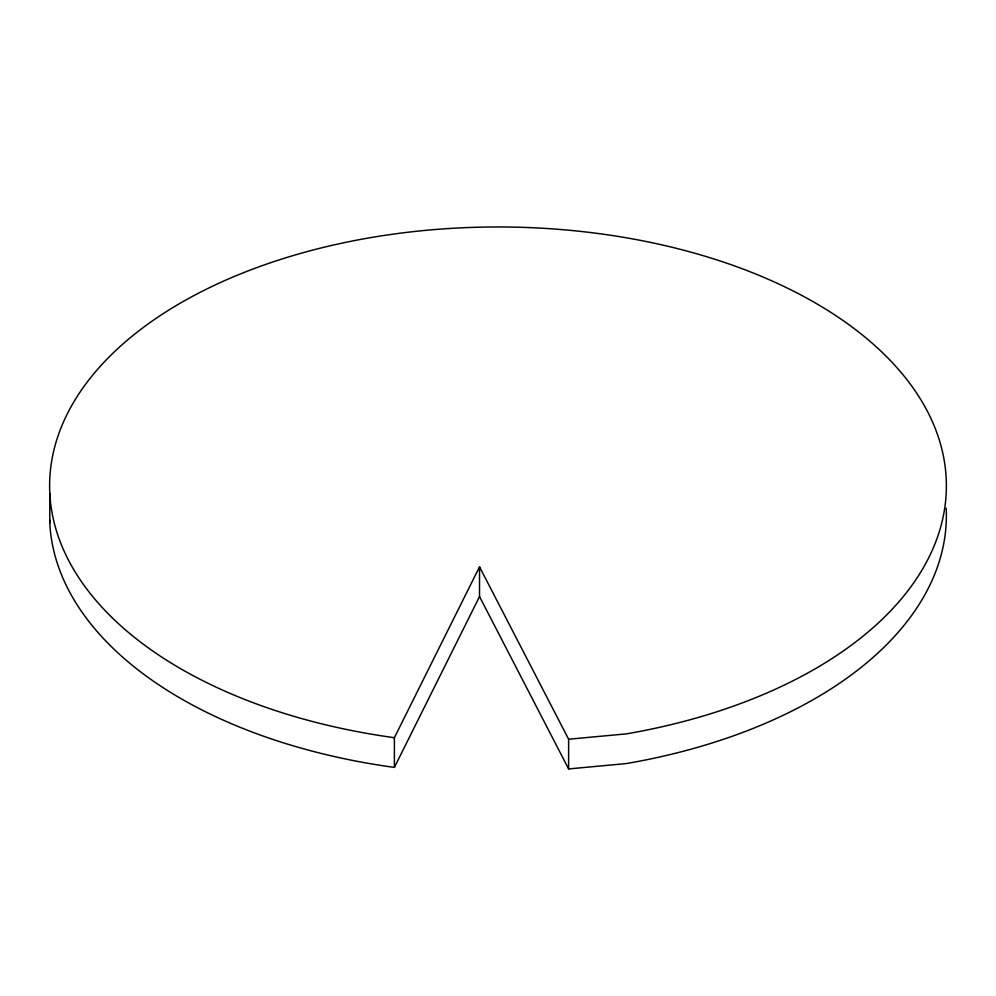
<?xml version="1.0" encoding="UTF-8"?>
<svg xmlns="http://www.w3.org/2000/svg" width="996" height="996" viewBox="0 0 996 996"><rect width="100%" height="100%" fill="white"/><g stroke="black" fill="none" stroke-linecap="round" stroke-linejoin="round"><path stroke-width="1.49" d="M49.675 519.9A448.387 258.873 0 0 0 394.391 767.406L394.391 737.7L479.524 566.849L568.616 739.231L568.616 768.937L626.397 763.558A448.387 258.873 0 0 0 946.2 508.122M394.391 767.406L479.524 596.554L479.524 566.849M568.616 739.231L626.397 733.865A448.387 258.873 0 0 0 857.78 331.344A448.387 258.873 0 0 0 123.492 343.483A448.387 258.873 0 0 0 394.391 737.7M479.524 596.554L568.616 768.937M49.8 493.244L49.8 522.95"/></g></svg>
